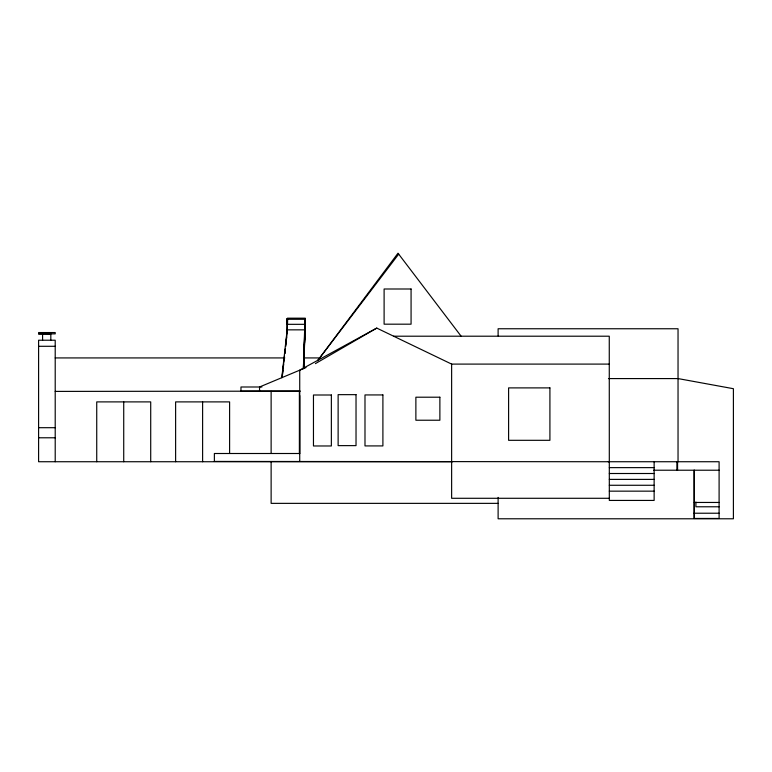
<?xml version="1.0" encoding="UTF-8"?>
<svg xmlns="http://www.w3.org/2000/svg" width="772" height="772" viewBox="0 0 772 772"><rect width="100%" height="100%" fill="white"/><g stroke="black" fill="none" stroke-linecap="round" stroke-linejoin="round"><path stroke-width="1.16" d="M287.165 318.817L287.165 324.327L304.988 324.327L304.988 318.817L287.165 318.817L287.165 329.847L281.809 377.682M287.377 324.317L287.416 318.662M287.541 324.105L287.541 318.527L287.136 333.272M299.729 453.434L299.729 395.534M305.249 324.201L305.249 318.662L305.258 323.786M305.365 324.105L305.365 318.527L303.657 368.543L305.278 318.18L287.435 318.18L287.377 329.75M304.988 329.847L304.988 318.817L303.396 368.649L305.046 324.201M303.782 363.853L304.303 349.398M304.544 342.691L304.988 330.233M303.821 367.318L305.365 318.527M282.031 377.585L284.492 356.037M284.704 353.673L285.302 348.867M285.505 346.493L287.435 329.731M282.455 375.134L282.986 370.348M283.256 367.954L283.652 364.365M284.057 360.785L284.463 357.195M284.858 353.605L285.264 350.015M285.659 346.435L286.065 342.845M286.335 340.452L286.73 336.862M304.776 330.32L305.258 329.74M305.027 330.213L305.374 329.692M317.562 360.746L397.995 253.216L461.106 336.187M318.016 360.186L398.69 254.123M315.401 363.622L376.755 328.09L451.63 364.094L609.262 364.094M376.755 328.09L299.729 370.184L299.729 461.434M306.002 367.559L259.546 386.994L259.546 391.143M300.192 391.143L55.208 391.404M287.165 318.884L304.988 318.884L305.008 323.893M287.165 329.847L304.998 329.847M38.6 333.871L55.208 333.871L55.208 332.549L38.6 332.549L38.6 333.871L50.827 333.987L50.827 340.22M393.633 336.206L609.262 336.206L609.32 500.43L654.135 500.43L654.135 461.743M38.6 346.29L55.208 346.29M55.208 357.928L284.781 357.928M304.014 357.928L319.637 357.928M608.461 378.579L678.038 378.579L733.4 388.702L733.4 518.784L498.114 518.784L498.114 497.39M261.911 386.994L240.97 386.994L240.97 391.143L299.729 391.143M38.6 427.698L55.208 427.698M38.6 437.782L55.208 437.782M299.729 453.502L214.375 453.502L214.375 461.434L609.262 461.733M452.527 461.733L38.6 461.733L38.6 340.22L55.208 340.22L55.208 461.733M608.317 461.733L719.099 461.733L719.099 518.456L694.057 518.456L694.009 470.216M609.32 467.629L654.135 467.629M653.662 470.216L719.099 470.216M609.32 473.506L654.135 473.506M609.32 479.393L654.135 479.393M609.32 485.27L654.135 485.27M609.32 491.156L654.135 491.156M609.262 498.287L451.63 498.287L451.63 364.094M694.289 502.456L719.099 502.456M498.114 503.363L271.126 503.363L271.126 461.733M719.099 506.779L695.91 506.779L695.91 502.061M694.009 513.226L719.099 513.226M694.356 470.216L694.356 518.456M678.038 461.733L678.038 328.756L498.114 328.756L498.114 335.878M677.575 461.733L677.575 470.216M676.89 461.733L676.89 470.216M304.795 324.327L304.795 329.847M299.382 391.143L299.382 453.608M271.126 391.404L271.126 453.386M229.602 453.357L229.602 401.894L175.62 401.894L175.62 461.733M202.611 401.894L202.611 461.733M150.714 461.733L150.714 401.894L96.732 401.894L96.732 461.733M123.723 401.894L123.723 461.733M42.585 333.987L42.585 340.22M411.071 288.998L384.109 288.998L384.109 324.182L411.071 324.182L411.071 288.998M549.915 387.891L508.603 387.891L508.603 440.31L549.915 440.31L549.915 387.891M356.027 394.656L338.126 394.656L338.126 445.627L356.027 445.627L356.027 394.656M331.362 395.003L313.461 395.003L313.461 445.975L331.362 445.975L331.362 395.003M382.902 394.936L364.992 394.936L364.992 445.917L382.902 445.917L382.902 394.936M439.876 397.204L415.876 397.204L415.876 420.229L439.876 420.229L439.876 397.204"/></g></svg>
